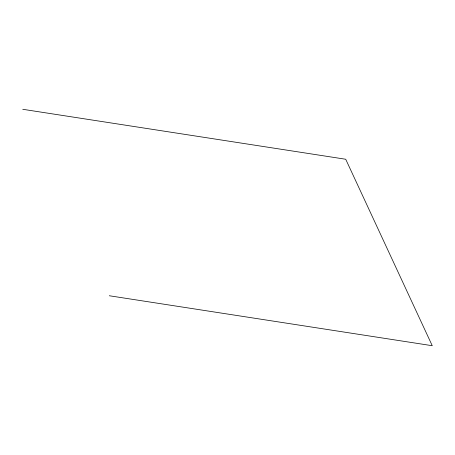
<?xml version="1.0" encoding="UTF-8"?>
<svg xmlns="http://www.w3.org/2000/svg" width="455" height="455" viewBox="0 0 455 455"><rect width="100%" height="100%" fill="white"/><g stroke="black" fill="none" stroke-linecap="round" stroke-linejoin="round"><path stroke-width="0.68" d="M22.75 109.291L345.715 159.25L432.25 345.709L109.285 295.75"/></g></svg>
